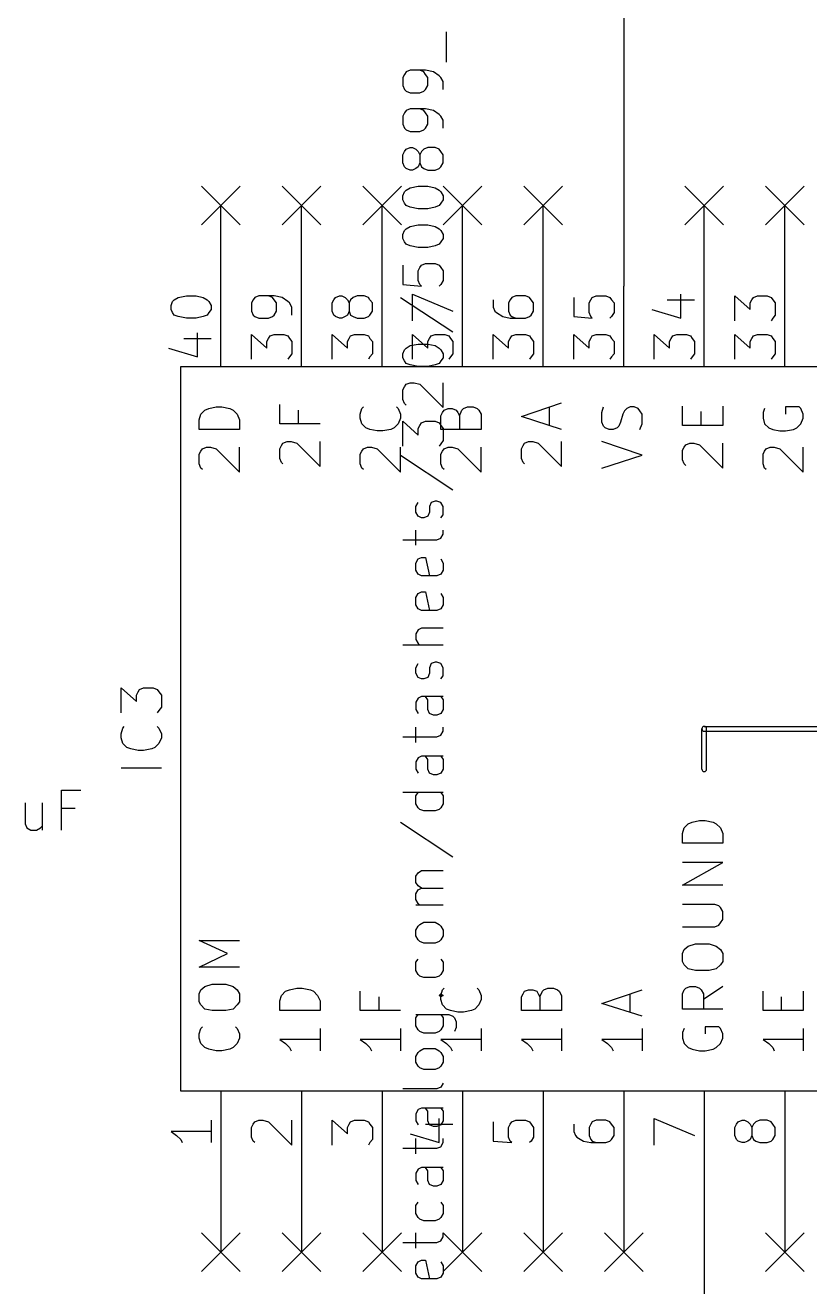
# Model space of a CAD drawing. Extents: x 10 to 287, y -200 to -10.
# Drawn here: x 207.19 to 231.93, y -82.37 to -42.57 of the extents above; entities that cross this region are included whole.
import ezdxf

# ---------------------------------------------------------------- set-up
doc = ezdxf.new("R2010")
doc.units = 0
doc.header["$MEASUREMENT"] = 0

msp = doc.modelspace()

# ---------------------------------------------------------------- linework, layer by layer
at = {"layer": 'Blue 2'}
for p, q in [((212.75, -47.6504), (213.97, -48.8696)), ((213.97, -47.6504), (212.75, -48.8696)), ((215.29, -47.6504), (216.51, -48.8696)), ((216.51, -47.6504), (215.29, -48.8696)), ((217.83, -47.6504), (219.05, -48.8696)), ((219.05, -47.6504), (217.83, -48.8696)), ((220.37, -47.6504), (221.59, -48.8696)), ((221.59, -47.6504), (220.37, -48.8696)), ((222.91, -47.6504), (224.13, -48.8696)), ((224.13, -47.6504), (222.91, -48.8696)), ((227.99, -47.6504), (229.21, -48.8696)), ((229.21, -47.6504), (227.99, -48.8696)), ((230.53, -47.6504), (231.75, -48.8696)), ((231.75, -47.6504), (230.53, -48.8696)), ((212.75, -80.6704), (213.97, -81.8896)), ((213.97, -80.6704), (212.75, -81.8896)), ((215.29, -80.6704), (216.51, -81.8896)), ((216.51, -80.6704), (215.29, -81.8896)), ((217.83, -80.6704), (219.05, -81.8896)), ((219.05, -80.6704), (217.83, -81.8896)), ((220.37, -80.6704), (221.59, -81.8896)), ((221.59, -80.6704), (220.37, -81.8896)), ((222.91, -80.6704), (224.13, -81.8896)), ((224.13, -80.6704), (222.91, -81.8896)), ((225.45, -80.6704), (226.67, -81.8896)), ((226.67, -80.6704), (225.45, -81.8896)), ((230.53, -80.6704), (231.75, -81.8896)), ((231.75, -80.6704), (230.53, -81.8896))]:
    msp.add_line(p, q, dxfattribs=at)
at = {"layer": 'Cyan 2'}
for p, q in [((222.834, -54.9148), (224.104, -54.483)), ((212.674, -55.0164), (212.725, -54.8386)), ((212.725, -54.8386), (212.852, -54.7116)), ((212.852, -54.7116), (212.979, -54.6608)), ((212.979, -54.6608), (213.208, -54.61)), ((213.208, -54.61), (213.385, -54.61)), ((213.385, -54.61), (213.639, -54.6608)), ((213.639, -54.6608), (213.741, -54.7116)), ((213.741, -54.7116), (213.868, -54.8386)), ((213.868, -54.8386), (213.944, -55.0164)), ((215.214, -55.1434), (215.214, -54.5338)), ((215.798, -54.7116), (215.798, -55.1434)), ((217.754, -54.8386), (217.805, -54.6608)), ((217.754, -54.9656), (217.754, -54.8386)), ((217.805, -54.6608), (217.856, -54.61)), ((218.897, -54.61), (218.948, -54.6608)), ((218.948, -54.6608), (219.024, -54.8386)), ((219.024, -54.8386), (219.024, -54.9656)), ((220.294, -54.8894), (220.345, -54.7878)), ((220.294, -55.3212), (220.294, -54.8894)), ((220.345, -54.7878), (220.396, -54.7116)), ((220.396, -54.7116), (220.523, -54.6608)), ((220.523, -54.6608), (220.65, -54.6608)), ((220.65, -54.6608), (220.777, -54.7116)), ((220.777, -54.7116), (220.828, -54.7878)), ((220.828, -54.7878), (220.878, -54.8894)), ((220.878, -54.8894), (220.955, -54.7116)), ((220.878, -54.8894), (220.878, -55.3212)), ((220.955, -54.7116), (221.005, -54.6608)), ((221.005, -54.6608), (221.132, -54.61)), ((221.132, -54.61), (221.31, -54.61)), ((221.31, -54.61), (221.437, -54.6608)), ((221.437, -54.6608), (221.488, -54.7116)), ((221.488, -54.7116), (221.564, -54.8386)), ((221.564, -54.8386), (221.564, -55.3212)), ((224.104, -55.3212), (222.834, -54.9148)), ((223.723, -55.1942), (223.723, -54.61)), ((225.374, -54.7878), (225.425, -54.61)), ((225.374, -55.0926), (225.374, -54.7878)), ((226.035, -54.8386), (225.958, -55.0926)), ((226.085, -54.737), (226.035, -54.8386)), ((226.162, -54.6608), (226.085, -54.737)), ((226.263, -54.61), (226.162, -54.6608)), ((226.39, -54.61), (226.263, -54.61)), ((226.517, -54.6608), (226.39, -54.61)), ((226.568, -54.737), (226.517, -54.6608)), ((226.644, -54.8386), (226.568, -54.737)), ((226.644, -55.1434), (226.644, -54.8386)), ((227.914, -55.1942), (227.914, -54.5846)), ((228.498, -55.1942), (228.498, -54.7624)), ((229.184, -54.5846), (229.184, -55.1942)), ((230.505, -54.6608), (230.454, -54.7878)), ((230.454, -54.7878), (230.454, -54.9656)), ((231.597, -54.61), (231.165, -54.61)), ((231.165, -54.61), (231.165, -54.8386)), ((231.648, -54.6608), (231.597, -54.61)), ((231.724, -54.8386), (231.648, -54.6608)), ((231.724, -54.9656), (231.724, -54.8386)), ((212.674, -55.3212), (212.674, -55.0164)), ((213.944, -55.3212), (212.674, -55.3212)), ((213.944, -55.0164), (213.944, -55.3212)), ((216.484, -55.1434), (215.214, -55.1434)), ((217.805, -55.1434), (217.754, -54.9656)), ((217.932, -55.2704), (217.805, -55.1434)), ((218.059, -55.3212), (217.932, -55.2704)), ((218.288, -55.372), (218.059, -55.3212)), ((218.719, -55.3212), (218.465, -55.372)), ((218.821, -55.2704), (218.719, -55.3212)), ((218.948, -55.1434), (218.821, -55.2704)), ((219.024, -54.9656), (218.948, -55.1434)), ((221.564, -55.3212), (220.294, -55.3212)), ((225.425, -55.2196), (225.374, -55.0926)), ((225.476, -55.2704), (225.425, -55.2196)), ((225.603, -55.3212), (225.476, -55.2704)), ((225.73, -55.3212), (225.603, -55.3212)), ((225.857, -55.2704), (225.73, -55.3212)), ((225.908, -55.2196), (225.857, -55.2704)), ((225.958, -55.0926), (225.908, -55.2196)), ((226.568, -55.3212), (226.644, -55.1434)), ((229.184, -55.1942), (227.914, -55.1942)), ((230.454, -54.9656), (230.505, -55.1434)), ((230.505, -55.1434), (230.632, -55.2704)), ((230.632, -55.2704), (230.759, -55.3212)), ((230.759, -55.3212), (230.988, -55.372)), ((231.165, -55.372), (231.419, -55.3212)), ((231.419, -55.3212), (231.521, -55.2704)), ((231.521, -55.2704), (231.648, -55.1434)), ((231.648, -55.1434), (231.724, -54.9656)), ((215.316, -55.753), (215.443, -55.7022)), ((215.443, -55.7022), (215.57, -55.7022)), ((215.57, -55.7022), (215.748, -55.753)), ((216.484, -56.4896), (216.484, -55.7022)), ((218.465, -55.372), (218.288, -55.372)), ((222.936, -55.753), (223.063, -55.7022)), ((223.063, -55.7022), (223.19, -55.7022)), ((223.19, -55.7022), (223.368, -55.753)), ((224.104, -56.4896), (224.104, -55.7022)), ((226.644, -56.134), (225.374, -55.7022)), ((230.988, -55.372), (231.165, -55.372)), ((212.674, -56.1086), (212.725, -56.007)), ((212.674, -56.4134), (212.674, -56.1086)), ((212.725, -56.007), (212.776, -55.9308)), ((212.776, -55.9308), (212.903, -55.88)), ((212.903, -55.88), (213.03, -55.88)), ((213.03, -55.88), (213.208, -55.9308)), ((213.208, -55.9308), (213.944, -56.6674)), ((213.944, -56.6674), (213.944, -55.88)), ((215.214, -55.9308), (215.265, -55.8292)), ((215.214, -56.2356), (215.214, -55.9308)), ((215.265, -55.8292), (215.316, -55.753)), ((215.748, -55.753), (216.484, -56.4896)), ((217.754, -56.1086), (217.805, -56.007)), ((217.754, -56.4134), (217.754, -56.1086)), ((217.805, -56.007), (217.856, -55.9308)), ((217.856, -55.9308), (217.983, -55.88)), ((217.983, -55.88), (218.11, -55.88)), ((218.11, -55.88), (218.288, -55.9308)), ((218.288, -55.9308), (219.024, -56.6674)), ((219.024, -56.6674), (219.024, -55.88)), ((220.294, -56.1086), (220.345, -56.007)), ((220.294, -56.4134), (220.294, -56.1086)), ((220.345, -56.007), (220.396, -55.9308)), ((220.396, -55.9308), (220.523, -55.88)), ((220.523, -55.88), (220.65, -55.88)), ((220.65, -55.88), (220.828, -55.9308)), ((220.828, -55.9308), (221.564, -56.6674)), ((221.564, -56.6674), (221.564, -55.88)), ((222.834, -55.9308), (222.885, -55.8292)), ((222.834, -56.2356), (222.834, -55.9308)), ((222.885, -55.8292), (222.936, -55.753)), ((223.368, -55.753), (224.104, -56.4896)), ((227.914, -55.9816), (227.965, -55.88)), ((227.914, -56.2864), (227.914, -55.9816)), ((227.965, -55.88), (228.016, -55.8038)), ((228.016, -55.8038), (228.143, -55.753)), ((228.143, -55.753), (228.27, -55.753)), ((228.27, -55.753), (228.448, -55.8038)), ((228.448, -55.8038), (229.184, -56.5404)), ((229.184, -56.5404), (229.184, -55.753)), ((230.454, -56.1086), (230.505, -56.007)), ((230.454, -56.4134), (230.454, -56.1086)), ((230.505, -56.007), (230.556, -55.9308)), ((230.556, -55.9308), (230.683, -55.88)), ((230.683, -55.88), (230.81, -55.88)), ((230.81, -55.88), (230.988, -55.9308)), ((230.988, -55.9308), (231.724, -56.6674)), ((231.724, -56.6674), (231.724, -55.88)), ((212.725, -56.5404), (212.674, -56.4134)), ((215.265, -56.3626), (215.214, -56.2356)), ((215.316, -56.4134), (215.265, -56.3626)), ((217.805, -56.5404), (217.754, -56.4134)), ((220.345, -56.5404), (220.294, -56.4134)), ((222.885, -56.3626), (222.834, -56.2356)), ((222.936, -56.4134), (222.885, -56.3626)), ((225.374, -56.5404), (226.644, -56.134)), ((227.965, -56.4134), (227.914, -56.2864)), ((228.016, -56.4642), (227.965, -56.4134)), ((230.505, -56.5404), (230.454, -56.4134)), ((212.776, -56.5912), (212.725, -56.5404)), ((217.856, -56.5912), (217.805, -56.5404)), ((220.396, -56.5912), (220.345, -56.5404)), ((230.556, -56.5912), (230.505, -56.5404)), ((210.21, -64.262), (210.21, -63.4746)), ((210.21, -63.4746), (210.693, -63.9064)), ((210.693, -63.7032), (210.744, -63.6016)), ((210.744, -63.6016), (210.795, -63.5254)), ((210.795, -63.5254), (210.922, -63.4746)), ((210.922, -63.4746), (211.226, -63.4746)), ((211.226, -63.4746), (211.353, -63.5254)), ((211.353, -63.5254), (211.404, -63.6016)), ((211.404, -63.6016), (211.48, -63.7032)), ((210.693, -63.9064), (210.693, -63.7032)), ((211.48, -63.7032), (211.48, -64.0842)), ((211.404, -64.1858), (211.353, -64.262)), ((211.48, -64.0842), (211.404, -64.1858)), ((210.21, -64.9224), (210.261, -64.7446)), ((210.261, -64.7446), (210.312, -64.6938)), ((211.353, -64.6938), (211.404, -64.7446)), ((211.404, -64.7446), (211.48, -64.9224)), ((210.21, -65.0494), (210.21, -64.9224)), ((210.261, -65.2272), (210.21, -65.0494)), ((210.388, -65.3542), (210.261, -65.2272)), ((211.404, -65.2272), (211.277, -65.3542)), ((211.48, -65.0494), (211.404, -65.2272)), ((211.48, -64.9224), (211.48, -65.0494)), ((210.515, -65.405), (210.388, -65.3542)), ((210.744, -65.4558), (210.515, -65.405)), ((210.922, -65.4558), (210.744, -65.4558)), ((211.176, -65.405), (210.922, -65.4558)), ((211.277, -65.3542), (211.176, -65.405)), ((211.48, -66.0146), (210.21, -66.0146)), ((208.331, -67.9704), (208.331, -66.7004)), ((208.331, -66.7004), (208.94, -66.7004)), ((207.188, -67.1068), (207.188, -67.7672)), ((207.721, -67.1068), (207.721, -67.9704)), ((208.763, -67.2846), (208.331, -67.2846)), ((207.188, -67.7672), (207.239, -67.8942)), ((207.239, -67.8942), (207.366, -67.9704)), ((207.366, -67.9704), (207.543, -67.9704)), ((207.543, -67.9704), (207.67, -67.8942)), ((207.67, -67.8942), (207.721, -67.8434)), ((227.914, -68.072), (227.965, -67.8942)), ((227.965, -67.8942), (228.092, -67.7672)), ((228.092, -67.7672), (228.219, -67.7164)), ((228.219, -67.7164), (228.448, -67.6656)), ((228.448, -67.6656), (228.625, -67.6656)), ((228.625, -67.6656), (228.879, -67.7164)), ((228.879, -67.7164), (228.981, -67.7672)), ((228.981, -67.7672), (229.108, -67.8942)), ((229.108, -67.8942), (229.184, -68.072)), ((227.914, -68.3768), (227.914, -68.072)), ((229.184, -68.3768), (227.914, -68.3768)), ((229.184, -68.072), (229.184, -68.3768)), ((227.914, -69.6976), (229.184, -68.9864)), ((229.184, -68.9864), (227.914, -68.9864)), ((229.184, -69.6976), (227.914, -69.6976)), ((228.93, -70.3072), (227.914, -70.3072)), ((229.057, -70.358), (228.93, -70.3072)), ((229.108, -70.4088), (229.057, -70.358)), ((229.184, -70.5358), (229.108, -70.4088)), ((229.108, -70.8914), (229.184, -70.7898)), ((229.184, -70.7898), (229.184, -70.5358)), ((227.914, -71.0184), (228.93, -71.0184)), ((228.93, -71.0184), (229.057, -70.9676)), ((229.057, -70.9676), (229.108, -70.8914)), ((213.563, -71.8566), (212.674, -71.4502)), ((212.674, -71.4502), (213.944, -71.4502)), ((227.965, -71.7296), (228.092, -71.628)), ((228.092, -71.628), (228.321, -71.5518)), ((228.321, -71.5518), (228.752, -71.5518)), ((228.752, -71.5518), (228.981, -71.628)), ((228.981, -71.628), (229.108, -71.7296)), ((212.674, -72.2884), (213.563, -71.8566)), ((227.914, -71.8566), (227.965, -71.7296)), ((227.914, -72.1106), (227.914, -71.8566)), ((229.108, -71.7296), (229.184, -71.8566)), ((229.184, -71.8566), (229.184, -72.1106)), ((213.944, -72.2884), (212.674, -72.2884)), ((227.965, -72.2122), (227.914, -72.1106)), ((228.092, -72.3392), (227.965, -72.2122)), ((228.321, -72.39), (228.092, -72.3392)), ((228.752, -72.39), (228.321, -72.39)), ((228.981, -72.3392), (228.752, -72.39)), ((229.108, -72.2122), (228.981, -72.3392)), ((229.184, -72.1106), (229.108, -72.2122)), ((212.852, -72.898), (213.081, -72.8218)), ((213.081, -72.8218), (213.512, -72.8218)), ((213.512, -72.8218), (213.741, -72.898)), ((212.674, -73.1266), (212.725, -72.9996)), ((212.674, -73.3806), (212.674, -73.1266)), ((212.725, -72.9996), (212.852, -72.898)), ((213.741, -72.898), (213.868, -72.9996)), ((213.868, -72.9996), (213.944, -73.1266)), ((213.944, -73.1266), (213.944, -73.3806)), ((215.214, -73.3552), (215.265, -73.1774)), ((215.265, -73.1774), (215.392, -73.0504)), ((215.392, -73.0504), (215.519, -72.9996)), ((215.519, -72.9996), (215.748, -72.9488)), ((215.748, -72.9488), (215.925, -72.9488)), ((215.925, -72.9488), (216.179, -72.9996)), ((216.179, -72.9996), (216.281, -73.0504)), ((216.281, -73.0504), (216.408, -73.1774)), ((216.408, -73.1774), (216.484, -73.3552)), ((217.754, -73.66), (217.754, -73.0504)), ((218.338, -73.2282), (218.338, -73.66)), ((220.294, -73.1774), (220.345, -72.9996)), ((220.294, -73.3044), (220.294, -73.1774)), ((220.345, -72.9996), (220.396, -72.9488)), ((221.437, -72.9488), (221.488, -72.9996)), ((221.488, -72.9996), (221.564, -73.1774)), ((221.564, -73.1774), (221.564, -73.3044)), ((222.834, -73.2282), (222.885, -73.1266)), ((222.834, -73.66), (222.834, -73.2282)), ((222.885, -73.1266), (222.936, -73.0504)), ((222.936, -73.0504), (223.063, -72.9996)), ((223.063, -72.9996), (223.19, -72.9996)), ((223.19, -72.9996), (223.317, -73.0504)), ((223.317, -73.0504), (223.368, -73.1266)), ((223.368, -73.1266), (223.418, -73.2282)), ((223.418, -73.2282), (223.495, -73.0504)), ((223.418, -73.2282), (223.418, -73.66)), ((223.495, -73.0504), (223.545, -72.9996)), ((223.545, -72.9996), (223.672, -72.9488)), ((223.672, -72.9488), (223.85, -72.9488)), ((223.85, -72.9488), (223.977, -72.9996)), ((223.977, -72.9996), (224.028, -73.0504)), ((224.028, -73.0504), (224.104, -73.1774)), ((224.104, -73.1774), (224.104, -73.66)), ((225.374, -73.4314), (226.644, -72.9996)), ((226.263, -73.7108), (226.263, -73.1266)), ((227.914, -73.1266), (227.965, -72.9996)), ((227.914, -73.6092), (227.914, -73.1266)), ((227.965, -72.9996), (228.016, -72.9488)), ((228.016, -72.9488), (228.143, -72.898)), ((228.143, -72.898), (228.321, -72.898)), ((228.321, -72.898), (228.448, -72.9488)), ((228.448, -72.9488), (228.498, -72.9996)), ((228.498, -72.9996), (228.575, -73.1266)), ((229.184, -72.898), (228.575, -73.3044)), ((228.575, -73.1266), (228.575, -73.6092)), ((230.454, -73.66), (230.454, -73.0504)), ((231.038, -73.66), (231.038, -73.2282)), ((231.724, -73.0504), (231.724, -73.66)), ((212.725, -73.4822), (212.674, -73.3806)), ((212.852, -73.6092), (212.725, -73.4822)), ((213.081, -73.66), (212.852, -73.6092)), ((213.741, -73.6092), (213.512, -73.66)), ((213.868, -73.4822), (213.741, -73.6092)), ((213.944, -73.3806), (213.868, -73.4822)), ((215.214, -73.66), (215.214, -73.3552)), ((216.484, -73.3552), (216.484, -73.66)), ((220.345, -73.4822), (220.294, -73.3044)), ((220.472, -73.6092), (220.345, -73.4822)), ((220.599, -73.66), (220.472, -73.6092)), ((221.361, -73.6092), (221.259, -73.66)), ((221.488, -73.4822), (221.361, -73.6092)), ((221.564, -73.3044), (221.488, -73.4822)), ((226.644, -73.8378), (225.374, -73.4314)), ((229.184, -73.6092), (227.914, -73.6092)), ((213.512, -73.66), (213.081, -73.66)), ((216.484, -73.66), (215.214, -73.66)), ((219.024, -73.66), (217.754, -73.66)), ((220.828, -73.7108), (220.599, -73.66)), ((221.005, -73.7108), (220.828, -73.7108)), ((221.259, -73.66), (221.005, -73.7108)), ((224.104, -73.66), (222.834, -73.66)), ((231.724, -73.66), (230.454, -73.66)), ((212.674, -74.3966), (212.725, -74.2188)), ((212.674, -74.5236), (212.674, -74.3966)), ((212.725, -74.2188), (212.776, -74.168)), ((213.817, -74.168), (213.868, -74.2188)), ((213.868, -74.2188), (213.944, -74.3966)), ((213.944, -74.3966), (213.944, -74.5236)), ((216.484, -74.2188), (216.484, -74.93)), ((219.024, -74.2188), (219.024, -74.93)), ((221.564, -74.2188), (221.564, -74.93)), ((224.104, -74.2188), (224.104, -74.93)), ((226.644, -74.2188), (226.644, -74.93)), ((227.965, -74.2188), (227.914, -74.3458)), ((227.914, -74.3458), (227.914, -74.5236)), ((229.057, -74.168), (228.625, -74.168)), ((228.625, -74.168), (228.625, -74.3966)), ((229.108, -74.2188), (229.057, -74.168)), ((229.184, -74.3966), (229.108, -74.2188)), ((229.184, -74.5236), (229.184, -74.3966)), ((231.724, -74.2188), (231.724, -74.93)), ((212.725, -74.7014), (212.674, -74.5236)), ((212.852, -74.8284), (212.725, -74.7014)), ((213.868, -74.7014), (213.741, -74.8284)), ((213.944, -74.5236), (213.868, -74.7014)), ((216.484, -74.5744), (215.214, -74.5744)), ((215.214, -74.5744), (215.392, -74.7014)), ((215.392, -74.7014), (215.519, -74.8284)), ((219.024, -74.5744), (217.754, -74.5744)), ((217.754, -74.5744), (217.932, -74.7014)), ((217.932, -74.7014), (218.059, -74.8284)), ((221.564, -74.5744), (220.294, -74.5744)), ((220.294, -74.5744), (220.472, -74.7014)), ((220.472, -74.7014), (220.599, -74.8284)), ((224.104, -74.5744), (222.834, -74.5744)), ((222.834, -74.5744), (223.012, -74.7014)), ((223.012, -74.7014), (223.139, -74.8284)), ((226.644, -74.5744), (225.374, -74.5744)), ((225.374, -74.5744), (225.552, -74.7014)), ((225.552, -74.7014), (225.679, -74.8284)), ((227.914, -74.5236), (227.965, -74.7014)), ((227.965, -74.7014), (228.092, -74.8284)), ((228.981, -74.8284), (229.108, -74.7014)), ((229.108, -74.7014), (229.184, -74.5236)), ((231.724, -74.5744), (230.454, -74.5744)), ((230.454, -74.5744), (230.632, -74.7014)), ((230.632, -74.7014), (230.759, -74.8284)), ((212.979, -74.8792), (212.852, -74.8284)), ((213.208, -74.93), (212.979, -74.8792)), ((213.385, -74.93), (213.208, -74.93)), ((213.639, -74.8792), (213.385, -74.93)), ((213.741, -74.8284), (213.639, -74.8792)), ((215.519, -74.8284), (215.57, -74.93)), ((218.059, -74.8284), (218.11, -74.93)), ((220.599, -74.8284), (220.65, -74.93)), ((223.139, -74.8284), (223.19, -74.93)), ((225.679, -74.8284), (225.73, -74.93)), ((228.092, -74.8284), (228.219, -74.8792)), ((228.219, -74.8792), (228.448, -74.93)), ((228.448, -74.93), (228.625, -74.93)), ((228.625, -74.93), (228.879, -74.8792)), ((228.879, -74.8792), (228.981, -74.8284)), ((230.759, -74.8284), (230.81, -74.93))]:
    msp.add_line(p, q, dxfattribs=at)
at = {"layer": 'Green 2'}
for p, q in [((226.06, -34.29), (226.06, -50.8)), ((213.36, -50.8), (213.36, -48.26)), ((215.9, -50.8), (215.9, -48.26)), ((218.44, -50.8), (218.44, -48.26)), ((220.98, -50.8), (220.98, -48.26)), ((223.52, -50.8), (223.52, -48.26)), ((228.6, -50.8), (228.6, -48.26)), ((231.14, -50.8), (231.14, -48.26)), ((213.36, -78.74), (213.36, -81.28)), ((215.9, -78.74), (215.9, -81.28)), ((218.44, -78.74), (218.44, -81.28)), ((220.98, -78.74), (220.98, -81.28)), ((223.52, -78.74), (223.52, -81.28)), ((226.06, -78.74), (226.06, -81.28)), ((228.6, -78.74), (228.6, -99.06)), ((231.14, -78.74), (231.14, -81.28))]:
    msp.add_line(p, q, dxfattribs=at)
at = {"layer": 'L.Yellow'}
for p, q in [((212.09, -76.2), (212.09, -53.34)), ((212.09, -53.34), (262.89, -53.34)), ((262.89, -76.2), (212.09, -76.2))]:
    msp.add_line(p, q, dxfattribs=at)
at = {"layer": 'Magenta 2'}
for p, q in [((220.472, -43.7388), (220.472, -42.7736)), ((219.151, -44.1198), (219.1, -44.2214)), ((219.202, -44.0436), (219.151, -44.1198)), ((219.329, -43.9928), (219.202, -44.0436)), ((219.812, -43.9928), (219.329, -43.9928)), ((219.761, -44.0436), (219.634, -43.9928)), ((219.812, -44.1198), (219.761, -44.0436)), ((220.066, -44.0436), (219.812, -43.9928)), ((219.888, -44.2214), (219.812, -44.1198)), ((220.243, -44.1706), (220.066, -44.0436)), ((220.294, -44.2214), (220.243, -44.1706)), ((219.1, -44.2214), (219.1, -44.4754)), ((219.1, -44.4754), (219.151, -44.6024)), ((219.812, -44.6024), (219.888, -44.4754)), ((219.888, -44.4754), (219.888, -44.2214)), ((220.37, -44.3484), (220.294, -44.2214)), ((220.37, -44.6024), (220.37, -44.3484)), ((219.151, -44.6024), (219.202, -44.6532)), ((219.202, -44.6532), (219.329, -44.704)), ((219.329, -44.704), (219.634, -44.704)), ((219.634, -44.704), (219.761, -44.6532)), ((219.761, -44.6532), (219.812, -44.6024)), ((219.151, -45.339), (219.1, -45.4406)), ((219.202, -45.2628), (219.151, -45.339)), ((219.329, -45.212), (219.202, -45.2628)), ((219.812, -45.212), (219.329, -45.212)), ((219.761, -45.2628), (219.634, -45.212)), ((219.812, -45.339), (219.761, -45.2628)), ((220.066, -45.2628), (219.812, -45.212)), ((219.888, -45.4406), (219.812, -45.339)), ((220.243, -45.3898), (220.066, -45.2628)), ((219.1, -45.4406), (219.1, -45.6946)), ((219.1, -45.6946), (219.151, -45.8216)), ((219.812, -45.8216), (219.888, -45.6946)), ((219.888, -45.6946), (219.888, -45.4406)), ((220.294, -45.4406), (220.243, -45.3898)), ((220.37, -45.5676), (220.294, -45.4406)), ((220.37, -45.8216), (220.37, -45.5676)), ((219.151, -45.8216), (219.202, -45.8724)), ((219.202, -45.8724), (219.329, -45.9232)), ((219.329, -45.9232), (219.634, -45.9232)), ((219.634, -45.9232), (219.761, -45.8724)), ((219.761, -45.8724), (219.812, -45.8216)), ((219.1, -46.6598), (219.151, -46.5582)), ((219.151, -46.5582), (219.202, -46.482)), ((219.202, -46.482), (219.329, -46.4312)), ((219.329, -46.4312), (219.405, -46.4312)), ((219.405, -46.4312), (219.507, -46.482)), ((219.507, -46.482), (219.583, -46.5582)), ((219.583, -46.5582), (219.634, -46.6598)), ((219.685, -46.5582), (219.634, -46.6598)), ((219.761, -46.482), (219.685, -46.5582)), ((219.888, -46.4312), (219.761, -46.482)), ((220.116, -46.4312), (219.888, -46.4312)), ((220.243, -46.482), (220.116, -46.4312)), ((220.294, -46.5582), (220.243, -46.482)), ((220.37, -46.6598), (220.294, -46.5582)), ((219.1, -46.9138), (219.1, -46.6598)), ((219.151, -47.0408), (219.1, -46.9138)), ((219.634, -46.9138), (219.583, -47.0408)), ((219.634, -46.6598), (219.634, -46.9138)), ((219.634, -46.9138), (219.685, -47.0408)), ((220.294, -47.0408), (220.37, -46.9138)), ((220.37, -46.9138), (220.37, -46.6598)), ((219.202, -47.0916), (219.151, -47.0408)), ((219.329, -47.1424), (219.202, -47.0916)), ((219.405, -47.1424), (219.329, -47.1424)), ((219.507, -47.0916), (219.405, -47.1424)), ((219.583, -47.0408), (219.507, -47.0916)), ((219.685, -47.0408), (219.761, -47.0916)), ((219.761, -47.0916), (219.888, -47.1424)), ((219.888, -47.1424), (220.116, -47.1424)), ((220.116, -47.1424), (220.243, -47.0916)), ((220.243, -47.0916), (220.294, -47.0408)), ((219.202, -47.7774), (219.329, -47.7012)), ((219.329, -47.7012), (219.583, -47.6504)), ((219.583, -47.6504), (219.888, -47.6504)), ((219.888, -47.6504), (220.116, -47.7012)), ((220.116, -47.7012), (220.243, -47.7774)), ((219.1, -47.9552), (219.151, -47.8282)), ((219.1, -48.0822), (219.1, -47.9552)), ((219.151, -48.1838), (219.1, -48.0822)), ((219.151, -47.8282), (219.202, -47.7774)), ((220.243, -47.7774), (220.294, -47.8282)), ((220.294, -47.8282), (220.37, -47.9552)), ((220.37, -48.0822), (220.294, -48.1838)), ((220.37, -47.9552), (220.37, -48.0822)), ((219.202, -48.26), (219.151, -48.1838)), ((219.329, -48.3108), (219.202, -48.26)), ((219.583, -48.3616), (219.329, -48.3108)), ((219.888, -48.3616), (219.583, -48.3616)), ((220.116, -48.3108), (219.888, -48.3616)), ((220.243, -48.26), (220.116, -48.3108)), ((220.294, -48.1838), (220.243, -48.26)), ((219.202, -48.9966), (219.329, -48.9204)), ((219.329, -48.9204), (219.583, -48.8696)), ((219.583, -48.8696), (219.888, -48.8696)), ((219.888, -48.8696), (220.116, -48.9204)), ((220.116, -48.9204), (220.243, -48.9966)), ((219.1, -49.1744), (219.151, -49.0474)), ((219.1, -49.3014), (219.1, -49.1744)), ((219.151, -49.403), (219.1, -49.3014)), ((219.151, -49.0474), (219.202, -48.9966)), ((220.243, -48.9966), (220.294, -49.0474)), ((220.294, -49.0474), (220.37, -49.1744)), ((220.37, -49.3014), (220.294, -49.403)), ((220.37, -49.1744), (220.37, -49.3014)), ((219.202, -49.4792), (219.151, -49.403)), ((219.329, -49.53), (219.202, -49.4792)), ((219.583, -49.5808), (219.329, -49.53)), ((219.888, -49.5808), (219.583, -49.5808)), ((220.116, -49.53), (219.888, -49.5808)), ((220.243, -49.4792), (220.116, -49.53)), ((220.294, -49.403), (220.243, -49.4792)), ((219.1, -50.1396), (219.1, -50.7492)), ((219.634, -50.2158), (219.685, -50.1396)), ((219.685, -50.1396), (219.812, -50.0888)), ((219.812, -50.0888), (220.116, -50.0888)), ((220.116, -50.0888), (220.243, -50.1396)), ((220.243, -50.1396), (220.294, -50.2158)), ((219.583, -50.3174), (219.634, -50.2158)), ((219.583, -50.6222), (219.583, -50.3174)), ((220.294, -50.2158), (220.37, -50.3174)), ((220.37, -50.3174), (220.37, -50.6222)), ((219.1, -50.7492), (219.685, -50.8)), ((219.634, -50.7492), (219.583, -50.6222)), ((219.685, -50.8), (219.634, -50.7492)), ((220.294, -50.7492), (220.243, -50.8)), ((220.37, -50.6222), (220.294, -50.7492)), ((219.024, -51.1556), (220.675, -52.2478)), ((219.1, -52.9336), (219.151, -52.8066)), ((219.1, -53.0606), (219.1, -52.9336)), ((219.151, -52.8066), (219.202, -52.7558)), ((219.202, -52.7558), (219.329, -52.6796)), ((219.329, -52.6796), (219.583, -52.6288)), ((219.583, -52.6288), (219.888, -52.6288)), ((219.888, -52.6288), (220.116, -52.6796)), ((220.116, -52.6796), (220.243, -52.7558)), ((220.243, -52.7558), (220.294, -52.8066)), ((220.294, -52.8066), (220.37, -52.9336)), ((220.37, -52.9336), (220.37, -53.0606)), ((219.151, -53.1622), (219.1, -53.0606)), ((219.202, -53.2384), (219.151, -53.1622)), ((219.329, -53.2892), (219.202, -53.2384)), ((219.583, -53.34), (219.329, -53.2892)), ((220.116, -53.2892), (219.888, -53.34)), ((220.243, -53.2384), (220.116, -53.2892)), ((220.294, -53.1622), (220.243, -53.2384)), ((220.37, -53.0606), (220.294, -53.1622)), ((219.888, -53.34), (219.583, -53.34)), ((219.1, -54.0766), (219.151, -53.975)), ((219.1, -54.3814), (219.1, -54.0766)), ((219.151, -53.975), (219.202, -53.8988)), ((219.202, -53.8988), (219.329, -53.848)), ((219.329, -53.848), (219.456, -53.848)), ((219.456, -53.848), (219.634, -53.8988)), ((219.634, -53.8988), (220.37, -54.6354)), ((220.37, -54.6354), (220.37, -53.848)), ((219.151, -54.5084), (219.1, -54.3814)), ((219.202, -54.5592), (219.151, -54.5084)), ((219.1, -55.8546), (219.1, -55.0672)), ((219.1, -55.0672), (219.583, -55.499)), ((219.583, -55.2958), (219.634, -55.1942)), ((219.583, -55.499), (219.583, -55.2958)), ((219.634, -55.1942), (219.685, -55.118)), ((219.685, -55.118), (219.812, -55.0672)), ((219.812, -55.0672), (220.116, -55.0672)), ((220.116, -55.0672), (220.243, -55.118)), ((220.243, -55.118), (220.294, -55.1942)), ((220.294, -55.1942), (220.37, -55.2958)), ((220.37, -55.2958), (220.37, -55.6768)), ((220.37, -55.6768), (220.294, -55.7784)), ((220.294, -55.7784), (220.243, -55.8546)), ((219.024, -56.134), (220.675, -57.2262)), ((219.507, -57.7596), (219.583, -57.6326)), ((219.989, -57.6326), (219.939, -57.7596)), ((220.116, -57.5818), (219.989, -57.6326)), ((220.167, -57.5818), (220.116, -57.5818)), ((220.294, -57.6326), (220.167, -57.5818)), ((220.37, -57.7596), (220.294, -57.6326)), ((219.507, -57.9374), (219.507, -57.7596)), ((219.583, -58.0644), (219.507, -57.9374)), ((219.685, -58.1152), (219.583, -58.0644)), ((219.888, -58.0644), (219.761, -58.1152)), ((219.939, -57.9374), (219.888, -58.0644)), ((219.939, -57.7596), (219.939, -57.9374)), ((220.294, -58.1152), (220.37, -58.0136)), ((220.37, -58.0136), (220.37, -57.7596)), ((219.507, -58.9788), (219.507, -58.4962)), ((219.761, -58.1152), (219.685, -58.1152)), ((220.37, -58.6232), (220.37, -58.4962)), ((219.1, -58.801), (220.167, -58.801)), ((220.167, -58.801), (220.294, -58.7502)), ((220.294, -58.7502), (220.37, -58.6232)), ((219.507, -59.5376), (219.583, -59.4106)), ((219.507, -59.7662), (219.507, -59.5376)), ((219.583, -59.4106), (219.685, -59.3598)), ((219.685, -59.3598), (219.812, -59.3598)), ((219.812, -59.3598), (219.939, -59.944)), ((220.294, -59.4106), (220.37, -59.5376)), ((220.37, -59.5376), (220.37, -59.7662)), ((219.583, -59.8932), (219.507, -59.7662)), ((219.685, -59.944), (219.583, -59.8932)), ((220.167, -59.944), (219.685, -59.944)), ((220.294, -59.8932), (220.167, -59.944)), ((220.37, -59.7662), (220.294, -59.8932)), ((219.583, -60.5028), (219.685, -60.452)), ((219.685, -60.452), (219.812, -60.452)), ((219.812, -60.452), (219.939, -61.0362)), ((219.507, -60.6298), (219.583, -60.5028)), ((219.507, -60.8584), (219.507, -60.6298)), ((219.583, -60.9854), (219.507, -60.8584)), ((220.294, -60.5028), (220.37, -60.6298)), ((220.37, -60.8584), (220.294, -60.9854)), ((220.37, -60.6298), (220.37, -60.8584)), ((219.685, -61.0362), (219.583, -60.9854)), ((220.167, -61.0362), (219.685, -61.0362)), ((220.294, -60.9854), (220.167, -61.0362)), ((219.583, -61.6458), (219.507, -61.7728)), ((219.685, -61.595), (219.583, -61.6458)), ((220.37, -61.595), (219.685, -61.595)), ((219.507, -61.7728), (219.507, -61.9506)), ((219.507, -61.9506), (219.583, -62.0776)), ((219.583, -62.0776), (219.634, -62.1284)), ((220.37, -62.1284), (219.1, -62.1284)), ((219.507, -62.8396), (219.583, -62.7126)), ((219.507, -63.0174), (219.507, -62.8396)), ((219.989, -62.7126), (219.939, -62.8396)), ((219.939, -62.8396), (219.939, -63.0174)), ((220.116, -62.6618), (219.989, -62.7126)), ((220.167, -62.6618), (220.116, -62.6618)), ((220.294, -62.7126), (220.167, -62.6618)), ((220.37, -62.8396), (220.294, -62.7126)), ((220.37, -63.0936), (220.37, -62.8396)), ((219.583, -63.1444), (219.507, -63.0174)), ((219.685, -63.1952), (219.583, -63.1444)), ((219.761, -63.1952), (219.685, -63.1952)), ((219.888, -63.1444), (219.761, -63.1952)), ((219.939, -63.0174), (219.888, -63.1444)), ((220.294, -63.1952), (220.37, -63.0936)), ((219.583, -63.8048), (219.507, -63.9318)), ((219.507, -63.9318), (219.507, -64.1604)), ((219.685, -63.754), (219.583, -63.8048)), ((220.37, -63.754), (219.685, -63.754)), ((219.888, -63.8556), (219.812, -63.754)), ((219.888, -64.1604), (219.888, -63.8556)), ((220.294, -63.754), (220.37, -63.8556)), ((220.37, -63.8556), (220.37, -64.1604)), ((219.507, -64.1604), (219.583, -64.2874)), ((219.939, -64.2874), (219.888, -64.1604)), ((220.066, -64.3382), (219.939, -64.2874)), ((220.167, -64.3382), (220.066, -64.3382)), ((220.294, -64.2874), (220.167, -64.3382)), ((220.37, -64.1604), (220.294, -64.2874)), ((219.507, -65.2018), (219.507, -64.7192)), ((220.294, -64.9732), (220.37, -64.8462)), ((220.37, -64.8462), (220.37, -64.7192)), ((219.1, -65.024), (220.167, -65.024)), ((220.167, -65.024), (220.294, -64.9732)), ((219.685, -65.6336), (219.583, -65.6844)), ((220.37, -65.6336), (219.685, -65.6336)), ((219.888, -65.7352), (219.812, -65.6336)), ((220.294, -65.6336), (220.37, -65.7352)), ((219.583, -65.6844), (219.507, -65.8114)), ((219.507, -65.8114), (219.507, -66.04)), ((219.507, -66.04), (219.583, -66.167)), ((219.888, -66.04), (219.888, -65.7352)), ((219.939, -66.167), (219.888, -66.04)), ((220.37, -66.04), (220.294, -66.167)), ((220.37, -65.7352), (220.37, -66.04)), ((220.066, -66.2178), (219.939, -66.167)), ((220.167, -66.2178), (220.066, -66.2178)), ((220.294, -66.167), (220.167, -66.2178)), ((220.37, -66.7766), (219.1, -66.7766)), ((219.507, -66.8782), (219.583, -66.7766)), ((220.294, -66.7766), (220.37, -66.8782)), ((219.507, -67.1322), (219.507, -66.8782)), ((219.583, -67.2592), (219.507, -67.1322)), ((219.634, -67.31), (219.583, -67.2592)), ((220.294, -67.2592), (220.243, -67.31)), ((220.37, -67.1322), (220.294, -67.2592)), ((220.37, -66.8782), (220.37, -67.1322)), ((219.761, -67.3608), (219.634, -67.31)), ((220.116, -67.3608), (219.761, -67.3608)), ((220.243, -67.31), (220.116, -67.3608)), ((219.024, -67.7164), (220.675, -68.8086)), ((219.583, -69.3166), (219.685, -69.2404)), ((219.685, -69.2404), (220.37, -69.2404)), ((219.507, -69.4182), (219.583, -69.3166)), ((219.507, -69.6214), (219.507, -69.4182)), ((219.583, -69.723), (219.507, -69.6214)), ((219.507, -69.977), (219.583, -69.85)), ((219.507, -70.1548), (219.507, -69.977)), ((219.685, -69.7992), (219.583, -69.723)), ((219.583, -69.85), (219.685, -69.7992)), ((219.685, -69.7992), (220.37, -69.7992)), ((219.583, -70.2818), (219.507, -70.1548)), ((220.37, -70.3326), (219.507, -70.3326)), ((219.634, -70.3326), (219.583, -70.2818)), ((219.507, -71.12), (219.583, -70.993)), ((219.507, -71.2978), (219.507, -71.12)), ((219.583, -70.993), (219.634, -70.9422)), ((219.634, -70.9422), (219.761, -70.866)), ((219.761, -70.866), (220.116, -70.866)), ((220.116, -70.866), (220.243, -70.9422)), ((220.243, -70.9422), (220.294, -70.993)), ((220.294, -70.993), (220.37, -71.12)), ((220.37, -71.12), (220.37, -71.2978)), ((219.583, -71.4248), (219.507, -71.2978)), ((219.634, -71.4756), (219.583, -71.4248)), ((219.761, -71.5264), (219.634, -71.4756)), ((220.116, -71.5264), (219.761, -71.5264)), ((220.243, -71.4756), (220.116, -71.5264)), ((220.294, -71.4248), (220.243, -71.4756)), ((220.37, -71.2978), (220.294, -71.4248)), ((219.507, -72.136), (219.583, -72.0344)), ((220.294, -72.0344), (220.37, -72.136)), ((219.507, -72.39), (219.507, -72.136)), ((219.583, -72.517), (219.507, -72.39)), ((220.37, -72.39), (220.294, -72.517)), ((220.37, -72.136), (220.37, -72.39)), ((219.634, -72.5678), (219.583, -72.517)), ((219.761, -72.6186), (219.634, -72.5678)), ((220.116, -72.6186), (219.761, -72.6186)), ((220.243, -72.5678), (220.116, -72.6186)), ((220.294, -72.517), (220.243, -72.5678)), ((220.243, -73.1774), (220.294, -73.1266)), ((220.294, -73.2282), (220.243, -73.1774)), ((220.243, -73.1774), (220.37, -73.1774)), ((220.294, -73.1266), (220.37, -73.1774)), ((220.37, -73.1774), (220.294, -73.2282)), ((219.507, -73.787), (220.548, -73.787)), ((219.507, -73.8886), (219.583, -73.787)), ((219.507, -74.1426), (219.507, -73.8886)), ((220.294, -73.787), (220.37, -73.8886)), ((220.37, -73.8886), (220.37, -74.1426)), ((220.548, -73.787), (220.675, -73.8378)), ((220.675, -73.8378), (220.726, -73.8886)), ((220.726, -73.8886), (220.777, -74.0156)), ((220.777, -74.0156), (220.777, -74.1934)), ((219.583, -74.2696), (219.507, -74.1426)), ((219.634, -74.3204), (219.583, -74.2696)), ((219.761, -74.3712), (219.634, -74.3204)), ((220.116, -74.3712), (219.761, -74.3712)), ((220.243, -74.3204), (220.116, -74.3712)), ((220.294, -74.2696), (220.243, -74.3204)), ((220.37, -74.1426), (220.294, -74.2696)), ((220.777, -74.1934), (220.726, -74.3204)), ((219.507, -75.1078), (219.583, -74.9808)), ((219.507, -75.2856), (219.507, -75.1078)), ((219.583, -74.9808), (219.634, -74.93)), ((219.634, -74.93), (219.761, -74.8538)), ((219.761, -74.8538), (220.116, -74.8538)), ((220.116, -74.8538), (220.243, -74.93)), ((220.243, -74.93), (220.294, -74.9808)), ((220.294, -74.9808), (220.37, -75.1078)), ((220.37, -75.1078), (220.37, -75.2856)), ((219.583, -75.4126), (219.507, -75.2856)), ((219.634, -75.4634), (219.583, -75.4126)), ((219.761, -75.5142), (219.634, -75.4634)), ((220.116, -75.5142), (219.761, -75.5142)), ((220.243, -75.4634), (220.116, -75.5142)), ((220.294, -75.4126), (220.243, -75.4634)), ((220.37, -75.2856), (220.294, -75.4126)), ((220.37, -75.946), (220.294, -76.073)), ((220.167, -76.1238), (219.1, -76.1238)), ((220.294, -76.073), (220.167, -76.1238)), ((219.583, -76.7842), (219.507, -76.9112)), ((219.685, -76.7334), (219.583, -76.7842)), ((220.37, -76.7334), (219.685, -76.7334)), ((219.888, -76.835), (219.812, -76.7334)), ((220.294, -76.7334), (220.37, -76.835)), ((219.507, -76.9112), (219.507, -77.1398)), ((219.507, -77.1398), (219.583, -77.2668)), ((219.888, -77.1398), (219.888, -76.835)), ((219.939, -77.2668), (219.888, -77.1398)), ((220.37, -77.1398), (220.294, -77.2668)), ((220.37, -76.835), (220.37, -77.1398)), ((220.066, -77.3176), (219.939, -77.2668)), ((220.167, -77.3176), (220.066, -77.3176)), ((220.294, -77.2668), (220.167, -77.3176)), ((219.1, -78.0034), (220.167, -78.0034)), ((219.507, -78.1812), (219.507, -77.6986)), ((220.167, -78.0034), (220.294, -77.9526)), ((220.294, -77.9526), (220.37, -77.8256)), ((220.37, -77.8256), (220.37, -77.6986)), ((219.583, -78.6638), (219.507, -78.7908)), ((219.507, -78.7908), (219.507, -79.0194)), ((219.685, -78.613), (219.583, -78.6638)), ((220.37, -78.613), (219.685, -78.613)), ((219.888, -78.7146), (219.812, -78.613)), ((219.888, -79.0194), (219.888, -78.7146)), ((220.294, -78.613), (220.37, -78.7146)), ((220.37, -78.7146), (220.37, -79.0194)), ((219.507, -79.0194), (219.583, -79.1464)), ((219.939, -79.1464), (219.888, -79.0194)), ((220.066, -79.1972), (219.939, -79.1464)), ((220.167, -79.1972), (220.066, -79.1972)), ((220.294, -79.1464), (220.167, -79.1972)), ((220.37, -79.0194), (220.294, -79.1464)), ((219.507, -79.8068), (219.583, -79.7052)), ((219.507, -80.0608), (219.507, -79.8068)), ((220.294, -79.7052), (220.37, -79.8068)), ((220.37, -79.8068), (220.37, -80.0608)), ((219.583, -80.1878), (219.507, -80.0608)), ((219.634, -80.2386), (219.583, -80.1878)), ((219.761, -80.2894), (219.634, -80.2386)), ((220.116, -80.2894), (219.761, -80.2894)), ((220.243, -80.2386), (220.116, -80.2894)), ((220.294, -80.1878), (220.243, -80.2386)), ((220.37, -80.0608), (220.294, -80.1878)), ((219.507, -81.153), (219.507, -80.6704)), ((220.294, -80.9244), (220.37, -80.7974)), ((220.37, -80.7974), (220.37, -80.6704)), ((219.1, -80.9752), (220.167, -80.9752)), ((220.167, -80.9752), (220.294, -80.9244)), ((219.507, -81.7118), (219.583, -81.5848)), ((219.583, -81.5848), (219.685, -81.534)), ((219.685, -81.534), (219.812, -81.534)), ((219.812, -81.534), (219.939, -82.1182)), ((220.294, -81.5848), (220.37, -81.7118)), ((219.507, -81.9404), (219.507, -81.7118)), ((219.583, -82.0674), (219.507, -81.9404)), ((220.37, -81.9404), (220.294, -82.0674)), ((220.37, -81.7118), (220.37, -81.9404)), ((219.685, -82.1182), (219.583, -82.0674)), ((220.167, -82.1182), (219.685, -82.1182)), ((220.294, -82.0674), (220.167, -82.1182))]:
    msp.add_line(p, q, dxfattribs=at)
at = {"layer": 'Red 2'}
for p, q in [((213.36, -53.34), (213.36, -50.8)), ((215.9, -53.34), (215.9, -50.8)), ((218.44, -53.34), (218.44, -50.8)), ((220.98, -53.34), (220.98, -50.8)), ((223.52, -53.34), (223.52, -50.8)), ((226.06, -53.34), (226.06, -50.8)), ((228.6, -53.34), (228.6, -50.8)), ((231.14, -53.34), (231.14, -50.8)), ((211.785, -51.4096), (211.836, -51.2826)), ((211.836, -51.2826), (211.887, -51.2318)), ((211.887, -51.2318), (212.014, -51.1556)), ((212.014, -51.1556), (212.268, -51.1048)), ((212.268, -51.1048), (212.573, -51.1048)), ((212.573, -51.1048), (212.801, -51.1556)), ((212.801, -51.1556), (212.928, -51.2318)), ((212.928, -51.2318), (212.979, -51.2826)), ((212.979, -51.2826), (213.055, -51.4096)), ((214.376, -51.2318), (214.325, -51.3334)), ((214.325, -51.3334), (214.325, -51.5874)), ((214.427, -51.1556), (214.376, -51.2318)), ((214.554, -51.1048), (214.427, -51.1556)), ((215.036, -51.1048), (214.554, -51.1048)), ((214.986, -51.1556), (214.859, -51.1048)), ((215.036, -51.2318), (214.986, -51.1556)), ((215.29, -51.1556), (215.036, -51.1048)), ((215.113, -51.3334), (215.036, -51.2318)), ((215.113, -51.5874), (215.113, -51.3334)), ((215.468, -51.2826), (215.29, -51.1556)), ((215.519, -51.3334), (215.468, -51.2826)), ((215.595, -51.4604), (215.519, -51.3334)), ((216.865, -51.3334), (216.916, -51.2318)), ((216.865, -51.5874), (216.865, -51.3334)), ((216.916, -51.2318), (216.967, -51.1556)), ((216.967, -51.1556), (217.094, -51.1048)), ((217.094, -51.1048), (217.17, -51.1048)), ((217.17, -51.1048), (217.272, -51.1556)), ((217.272, -51.1556), (217.348, -51.2318)), ((217.348, -51.2318), (217.399, -51.3334)), ((217.449, -51.2318), (217.399, -51.3334)), ((217.399, -51.3334), (217.399, -51.5874)), ((217.526, -51.1556), (217.449, -51.2318)), ((217.653, -51.1048), (217.526, -51.1556)), ((217.881, -51.1048), (217.653, -51.1048)), ((218.008, -51.1556), (217.881, -51.1048)), ((218.059, -51.2318), (218.008, -51.1556)), ((218.135, -51.3334), (218.059, -51.2318)), ((218.135, -51.5874), (218.135, -51.3334)), ((219.405, -51.8922), (219.405, -51.054)), ((219.405, -51.054), (220.675, -51.5874)), ((221.945, -51.2318), (221.945, -51.4604)), ((222.479, -51.2318), (222.428, -51.3334)), ((222.428, -51.3334), (222.428, -51.5874)), ((222.529, -51.1556), (222.479, -51.2318)), ((222.656, -51.1048), (222.529, -51.1556)), ((222.961, -51.1048), (222.656, -51.1048)), ((223.088, -51.1556), (222.961, -51.1048)), ((223.139, -51.2318), (223.088, -51.1556)), ((223.215, -51.3334), (223.139, -51.2318)), ((223.215, -51.5874), (223.215, -51.3334)), ((224.485, -51.1556), (224.485, -51.7652)), ((224.968, -51.3334), (225.019, -51.2318)), ((224.968, -51.6382), (224.968, -51.3334)), ((225.019, -51.2318), (225.069, -51.1556)), ((225.069, -51.1556), (225.196, -51.1048)), ((225.196, -51.1048), (225.501, -51.1048)), ((225.501, -51.1048), (225.628, -51.1556)), ((225.628, -51.1556), (225.679, -51.2318)), ((225.679, -51.2318), (225.755, -51.3334)), ((225.755, -51.3334), (225.755, -51.6382)), ((227.432, -51.2318), (228.295, -51.2318)), ((227.863, -51.816), (227.863, -51.054)), ((229.565, -51.8922), (229.565, -51.1048)), ((229.565, -51.1048), (230.048, -51.5366)), ((230.048, -51.3334), (230.099, -51.2318)), ((230.048, -51.5366), (230.048, -51.3334)), ((230.099, -51.2318), (230.149, -51.1556)), ((230.149, -51.1556), (230.276, -51.1048)), ((230.276, -51.1048), (230.581, -51.1048)), ((230.581, -51.1048), (230.708, -51.1556)), ((230.708, -51.1556), (230.759, -51.2318)), ((230.759, -51.2318), (230.835, -51.3334)), ((230.835, -51.3334), (230.835, -51.7144)), ((211.785, -51.5366), (211.785, -51.4096)), ((211.836, -51.6382), (211.785, -51.5366)), ((211.887, -51.7144), (211.836, -51.6382)), ((212.014, -51.7652), (211.887, -51.7144)), ((212.928, -51.7144), (212.801, -51.7652)), ((212.979, -51.6382), (212.928, -51.7144)), ((213.055, -51.5366), (212.979, -51.6382)), ((213.055, -51.4096), (213.055, -51.5366)), ((214.325, -51.5874), (214.376, -51.7144)), ((214.376, -51.7144), (214.427, -51.7652)), ((214.986, -51.7652), (215.036, -51.7144)), ((215.036, -51.7144), (215.113, -51.5874)), ((215.595, -51.7144), (215.595, -51.4604)), ((216.916, -51.7144), (216.865, -51.5874)), ((216.967, -51.7652), (216.916, -51.7144)), ((217.348, -51.7144), (217.272, -51.7652)), ((217.399, -51.5874), (217.348, -51.7144)), ((217.399, -51.5874), (217.449, -51.7144)), ((217.449, -51.7144), (217.526, -51.7652)), ((218.008, -51.7652), (218.059, -51.7144)), ((218.059, -51.7144), (218.135, -51.5874)), ((221.945, -51.4604), (221.996, -51.5874)), ((221.996, -51.5874), (222.047, -51.6382)), ((222.047, -51.6382), (222.25, -51.7652)), ((222.428, -51.5874), (222.479, -51.7144)), ((222.479, -51.7144), (222.529, -51.7652)), ((223.088, -51.7652), (223.139, -51.7144)), ((223.139, -51.7144), (223.215, -51.5874)), ((225.019, -51.7652), (224.968, -51.6382)), ((225.755, -51.6382), (225.679, -51.7652)), ((226.949, -51.5366), (227.863, -51.816)), ((230.835, -51.7144), (230.759, -51.816)), ((212.268, -51.816), (212.014, -51.7652)), ((212.573, -51.816), (212.268, -51.816)), ((212.801, -51.7652), (212.573, -51.816)), ((214.427, -51.7652), (214.554, -51.816)), ((214.554, -51.816), (214.859, -51.816)), ((214.859, -51.816), (214.986, -51.7652)), ((217.094, -51.816), (216.967, -51.7652)), ((217.17, -51.816), (217.094, -51.816)), ((217.272, -51.7652), (217.17, -51.816)), ((217.526, -51.7652), (217.653, -51.816)), ((217.653, -51.816), (217.881, -51.816)), ((217.881, -51.816), (218.008, -51.7652)), ((222.25, -51.7652), (222.479, -51.816)), ((222.479, -51.816), (222.961, -51.816)), ((222.529, -51.7652), (222.656, -51.816)), ((222.961, -51.816), (223.088, -51.7652)), ((224.485, -51.7652), (225.069, -51.816)), ((225.069, -51.816), (225.019, -51.7652)), ((225.679, -51.7652), (225.628, -51.816)), ((230.759, -51.816), (230.708, -51.8922)), ((212.192, -52.451), (213.055, -52.451)), ((212.623, -53.0352), (212.623, -52.2732)), ((214.325, -53.1114), (214.325, -52.324)), ((214.325, -52.324), (214.808, -52.7558)), ((214.808, -52.5526), (214.859, -52.451)), ((214.859, -52.451), (214.909, -52.3748)), ((214.909, -52.3748), (215.036, -52.324)), ((215.036, -52.324), (215.341, -52.324)), ((215.341, -52.324), (215.468, -52.3748)), ((215.468, -52.3748), (215.519, -52.451)), ((215.519, -52.451), (215.595, -52.5526)), ((216.865, -53.1114), (216.865, -52.324)), ((216.865, -52.324), (217.348, -52.7558)), ((217.348, -52.5526), (217.399, -52.451)), ((217.399, -52.451), (217.449, -52.3748)), ((217.449, -52.3748), (217.576, -52.324)), ((217.576, -52.324), (217.881, -52.324)), ((217.881, -52.324), (218.008, -52.3748)), ((218.008, -52.3748), (218.059, -52.451)), ((218.059, -52.451), (218.135, -52.5526)), ((219.405, -53.1114), (219.405, -52.324)), ((219.405, -52.324), (219.888, -52.7558)), ((219.888, -52.5526), (219.939, -52.451)), ((219.939, -52.451), (219.989, -52.3748)), ((219.989, -52.3748), (220.116, -52.324)), ((220.116, -52.324), (220.421, -52.324)), ((220.421, -52.324), (220.548, -52.3748)), ((220.548, -52.3748), (220.599, -52.451)), ((220.599, -52.451), (220.675, -52.5526)), ((221.945, -53.1114), (221.945, -52.324)), ((221.945, -52.324), (222.428, -52.7558)), ((222.428, -52.5526), (222.479, -52.451)), ((222.479, -52.451), (222.529, -52.3748)), ((222.529, -52.3748), (222.656, -52.324)), ((222.656, -52.324), (222.961, -52.324)), ((222.961, -52.324), (223.088, -52.3748)), ((223.088, -52.3748), (223.139, -52.451)), ((223.139, -52.451), (223.215, -52.5526)), ((224.485, -53.1114), (224.485, -52.324)), ((224.485, -52.324), (224.968, -52.7558)), ((224.968, -52.5526), (225.019, -52.451)), ((225.019, -52.451), (225.069, -52.3748)), ((225.069, -52.3748), (225.196, -52.324)), ((225.196, -52.324), (225.501, -52.324)), ((225.501, -52.324), (225.628, -52.3748)), ((225.628, -52.3748), (225.679, -52.451)), ((225.679, -52.451), (225.755, -52.5526)), ((227.025, -53.1114), (227.025, -52.324)), ((227.025, -52.324), (227.508, -52.7558)), ((227.508, -52.5526), (227.559, -52.451)), ((227.559, -52.451), (227.609, -52.3748)), ((227.609, -52.3748), (227.736, -52.324)), ((227.736, -52.324), (228.041, -52.324)), ((228.041, -52.324), (228.168, -52.3748)), ((228.168, -52.3748), (228.219, -52.451)), ((228.219, -52.451), (228.295, -52.5526)), ((229.565, -53.1114), (229.565, -52.324)), ((229.565, -52.324), (230.048, -52.7558)), ((230.048, -52.5526), (230.099, -52.451)), ((230.099, -52.451), (230.149, -52.3748)), ((230.149, -52.3748), (230.276, -52.324)), ((230.276, -52.324), (230.581, -52.324)), ((230.581, -52.324), (230.708, -52.3748)), ((230.708, -52.3748), (230.759, -52.451)), ((230.759, -52.451), (230.835, -52.5526)), ((211.709, -52.7558), (212.623, -53.0352)), ((214.808, -52.7558), (214.808, -52.5526)), ((215.595, -52.9336), (215.519, -53.0352)), ((215.595, -52.5526), (215.595, -52.9336)), ((217.348, -52.7558), (217.348, -52.5526)), ((218.135, -52.9336), (218.059, -53.0352)), ((218.135, -52.5526), (218.135, -52.9336)), ((219.888, -52.7558), (219.888, -52.5526)), ((220.675, -52.9336), (220.599, -53.0352)), ((220.675, -52.5526), (220.675, -52.9336)), ((222.428, -52.7558), (222.428, -52.5526)), ((223.215, -52.9336), (223.139, -53.0352)), ((223.215, -52.5526), (223.215, -52.9336)), ((224.968, -52.7558), (224.968, -52.5526)), ((225.755, -52.9336), (225.679, -53.0352)), ((225.755, -52.5526), (225.755, -52.9336)), ((227.508, -52.7558), (227.508, -52.5526)), ((228.295, -52.9336), (228.219, -53.0352)), ((228.295, -52.5526), (228.295, -52.9336)), ((230.048, -52.7558), (230.048, -52.5526)), ((230.835, -52.9336), (230.759, -53.0352)), ((230.835, -52.5526), (230.835, -52.9336)), ((215.519, -53.0352), (215.468, -53.1114)), ((218.059, -53.0352), (218.008, -53.1114)), ((220.599, -53.0352), (220.548, -53.1114)), ((223.139, -53.0352), (223.088, -53.1114)), ((225.679, -53.0352), (225.628, -53.1114)), ((228.219, -53.0352), (228.168, -53.1114)), ((230.759, -53.0352), (230.708, -53.1114)), ((212.09, -76.2), (212.09, -53.34)), ((212.09, -53.34), (262.89, -53.34)), ((228.524, -66.04), (228.524, -64.77)), ((228.6, -64.6938), (251.46, -64.6938)), ((228.6, -64.8462), (251.46, -64.8462)), ((228.676, -66.04), (228.676, -64.77)), ((262.89, -76.2), (212.09, -76.2)), ((213.36, -76.2), (213.36, -78.74)), ((215.9, -76.2), (215.9, -78.74)), ((218.44, -76.2), (218.44, -78.74)), ((220.98, -76.2), (220.98, -78.74)), ((223.52, -76.2), (223.52, -78.74)), ((226.06, -76.2), (226.06, -78.74)), ((228.6, -76.2), (228.6, -78.74)), ((231.14, -76.2), (231.14, -78.74)), ((213.055, -77.1144), (213.055, -77.8256)), ((214.376, -77.2414), (214.427, -77.1652)), ((214.427, -77.1652), (214.554, -77.1144)), ((214.554, -77.1144), (214.681, -77.1144)), ((214.681, -77.1144), (214.859, -77.1652)), ((214.859, -77.1652), (215.595, -77.9018)), ((215.595, -77.9018), (215.595, -77.1144)), ((216.865, -77.9018), (216.865, -77.1144)), ((216.865, -77.1144), (217.348, -77.5462)), ((217.399, -77.2414), (217.449, -77.1652)), ((217.449, -77.1652), (217.576, -77.1144)), ((217.576, -77.1144), (217.881, -77.1144)), ((217.881, -77.1144), (218.008, -77.1652)), ((218.008, -77.1652), (218.059, -77.2414)), ((220.243, -77.8256), (220.243, -77.0636)), ((221.945, -77.1652), (221.945, -77.7748)), ((222.479, -77.2414), (222.529, -77.1652)), ((222.529, -77.1652), (222.656, -77.1144)), ((222.656, -77.1144), (222.961, -77.1144)), ((222.961, -77.1144), (223.088, -77.1652)), ((223.088, -77.1652), (223.139, -77.2414)), ((225.069, -77.1652), (225.019, -77.2414)), ((225.196, -77.1144), (225.069, -77.1652)), ((225.501, -77.1144), (225.196, -77.1144)), ((225.628, -77.1652), (225.501, -77.1144)), ((225.679, -77.2414), (225.628, -77.1652)), ((227.025, -77.9018), (227.025, -77.0636)), ((227.025, -77.0636), (228.295, -77.597)), ((229.616, -77.2414), (229.667, -77.1652)), ((229.667, -77.1652), (229.794, -77.1144)), ((229.794, -77.1144), (229.87, -77.1144)), ((229.87, -77.1144), (229.972, -77.1652)), ((229.972, -77.1652), (230.048, -77.2414)), ((230.226, -77.1652), (230.149, -77.2414)), ((230.353, -77.1144), (230.226, -77.1652)), ((230.581, -77.1144), (230.353, -77.1144)), ((230.708, -77.1652), (230.581, -77.1144)), ((230.759, -77.2414), (230.708, -77.1652)), ((213.055, -77.47), (211.785, -77.47)), ((211.785, -77.47), (211.963, -77.597)), ((211.963, -77.597), (212.09, -77.724)), ((214.325, -77.343), (214.376, -77.2414)), ((214.325, -77.6478), (214.325, -77.343)), ((217.348, -77.343), (217.399, -77.2414)), ((217.348, -77.5462), (217.348, -77.343)), ((218.059, -77.2414), (218.135, -77.343)), ((218.135, -77.343), (218.135, -77.724)), ((219.329, -77.5462), (220.243, -77.8256)), ((219.812, -77.2414), (220.675, -77.2414)), ((222.428, -77.343), (222.479, -77.2414)), ((222.428, -77.6478), (222.428, -77.343)), ((223.139, -77.2414), (223.215, -77.343)), ((223.215, -77.343), (223.215, -77.6478)), ((224.485, -77.2414), (224.485, -77.47)), ((224.485, -77.47), (224.536, -77.597)), ((224.536, -77.597), (224.587, -77.6478)), ((225.019, -77.2414), (224.968, -77.343)), ((224.968, -77.343), (224.968, -77.597)), ((224.968, -77.597), (225.019, -77.724)), ((225.755, -77.343), (225.679, -77.2414)), ((225.679, -77.724), (225.755, -77.597)), ((225.755, -77.597), (225.755, -77.343)), ((229.565, -77.343), (229.616, -77.2414)), ((229.565, -77.597), (229.565, -77.343)), ((229.616, -77.724), (229.565, -77.597)), ((230.048, -77.2414), (230.099, -77.343)), ((230.099, -77.597), (230.048, -77.724)), ((230.149, -77.2414), (230.099, -77.343)), ((230.099, -77.343), (230.099, -77.597)), ((230.099, -77.597), (230.149, -77.724)), ((230.835, -77.343), (230.759, -77.2414)), ((230.759, -77.724), (230.835, -77.597)), ((230.835, -77.597), (230.835, -77.343)), ((212.09, -77.724), (212.141, -77.8256)), ((214.376, -77.7748), (214.325, -77.6478)), ((214.427, -77.8256), (214.376, -77.7748)), ((218.059, -77.8256), (218.008, -77.9018)), ((218.135, -77.724), (218.059, -77.8256)), ((221.945, -77.7748), (222.529, -77.8256)), ((222.479, -77.7748), (222.428, -77.6478)), ((222.529, -77.8256), (222.479, -77.7748)), ((223.139, -77.7748), (223.088, -77.8256)), ((223.215, -77.6478), (223.139, -77.7748)), ((224.587, -77.6478), (224.79, -77.7748)), ((224.79, -77.7748), (225.019, -77.8256)), ((225.019, -77.724), (225.069, -77.7748)), ((225.019, -77.8256), (225.501, -77.8256)), ((225.069, -77.7748), (225.196, -77.8256)), ((225.501, -77.8256), (225.628, -77.7748)), ((225.628, -77.7748), (225.679, -77.724)), ((229.667, -77.7748), (229.616, -77.724)), ((229.794, -77.8256), (229.667, -77.7748)), ((229.87, -77.8256), (229.794, -77.8256)), ((229.972, -77.7748), (229.87, -77.8256)), ((230.048, -77.724), (229.972, -77.7748)), ((230.149, -77.724), (230.226, -77.7748)), ((230.226, -77.7748), (230.353, -77.8256)), ((230.353, -77.8256), (230.581, -77.8256)), ((230.581, -77.8256), (230.708, -77.7748)), ((230.708, -77.7748), (230.759, -77.724))]:
    msp.add_line(p, q, dxfattribs=at)
for centre, start, end in [((228.6, -64.77), 360, 540), ((228.6, -64.77), 90, 270), ((228.6, -66.04), 180, 360)]:
    msp.add_arc(centre, 0.0762, start, end, dxfattribs=at)

doc.saveas('drawing.dxf')
